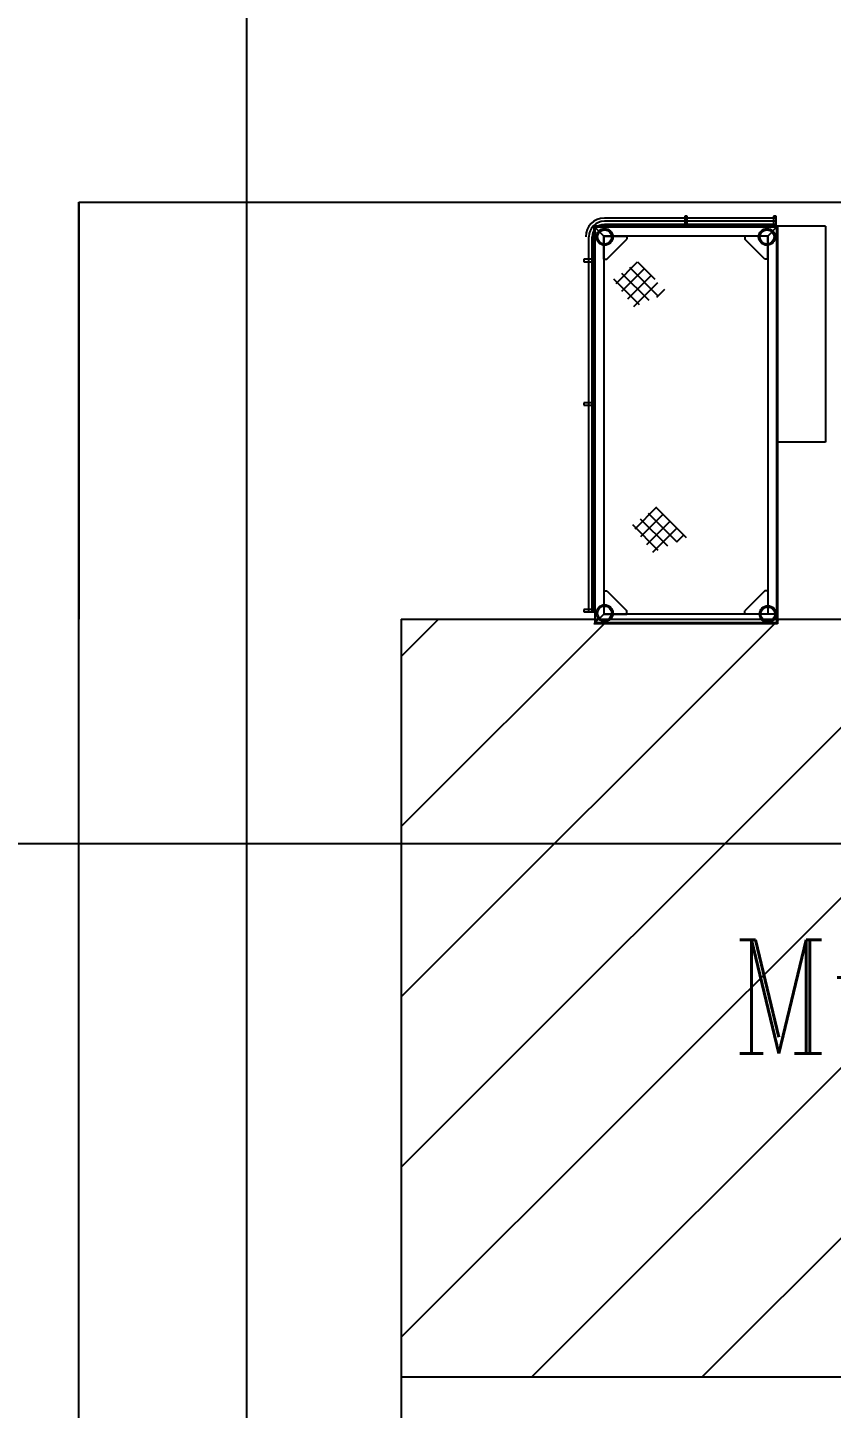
# Model space of a CAD drawing. Header units: millimetres. Extents: x -4 to 3776, y -4 to 4079.
# Drawn here: x 429.4 to 450.59, y 365.28 to 401.7 of the extents above; entities that cross this region are included whole.
import ezdxf
from ezdxf import colors
from ezdxf.entities.mleader import LeaderData, LeaderLine
from ezdxf.math import Vec2, Vec3

# ---------------------------------------------------------------- set-up
doc = ezdxf.new("R2010")
doc.units = ezdxf.units.MM
doc.layers.add('BK_kedu', color=255, linetype='Continuous')
doc.layers.add('Sheet$GRID', color=254, linetype='Continuous', true_color=0xbebebe)
doc.styles.add('ROMANC', font='ROMANC.shx', dxfattribs={"width": 0.8, "bigfont": 'HZDX.shx'})
doc.styles.get("Standard").update_dxf_attribs({"font": 'arial.ttf'})

# ---------------------------------------------------------------- blocks, each defined once
blk = doc.blocks.new('A$C5F117632')
for p, q in [((0, 150), (20, 150)), ((0, 150), (0, 0)), ((20, 150), (150, 20)), ((150, 0), (150, 20)), ((0, 0), (150, 0))]:
    blk.add_line(p, q)
blk = doc.blocks.new('A$C5DB04E30')
at = {"color": 3}
for p, q in [((0, 65), (0, 0)), ((16, 65), (0, 65)), ((16, 0), (16, 65)), ((0, 0), (16, 0))]:
    blk.add_line(p, q, dxfattribs=at)
blk = doc.blocks.new('jiushengting-jiaban')
h = blk.add_hatch()
h.set_pattern_fill('ANSI37', color=256, scale=2.034558, style=0)
h.set_pattern_definition([(315, (2817.63549, 5034.99086), (-0.179831253, -0.179831253), []), (225, (2817.63549, 5034.99086), (-0.179831253, 0.179831253), [])])
h.paths.add_polyline_path([(4920.726, 3400.11), (4920.074, 3399.632), (4920.625, 3398.908), (4921.509, 3399.299)])
h = blk.add_hatch()
h.set_pattern_fill('ANSI37', color=256, scale=2.034558, style=0)
h.set_pattern_definition([(315, (2818.13034, 5041.45658), (-0.179831253, -0.179831253), []), (225, (2818.13034, 5041.45658), (-0.179831253, 0.179831253), [])])
h.paths.add_polyline_path([(4921.221, 3393.644), (4920.569, 3393.166), (4921.12, 3392.442), (4922.004, 3392.833)])
at = {"color": 3}
for p, q in [((4924.409, 3401.042), (4919.566, 3401.042)), ((4919.566, 3401.042), (4919.566, 3392.008)), ((4924.368, 3401.26), (4919.841, 3401.26)), ((4924.368, 3401.088), (4919.841, 3401.088)), ((4925.67, 3401.042), (4924.409, 3401.042)), ((4924.409, 3401.042), (4924.409, 3390.556)), ((4925.67, 3401.042), (4925.67, 3395.345)), ((4919.52, 3390.869), (4919.52, 3400.767)), ((4924.152, 3400.785), (4919.81, 3400.785)), ((4919.823, 3400.785), (4919.823, 3390.812)), ((4924.152, 3400.785), (4924.152, 3390.812)), ((4925.67, 3395.345), (4924.409, 3395.345)), ((4919.566, 3394.625), (4919.566, 3390.869)), ((4924.409, 3390.556), (4919.566, 3390.556)), ((4924.409, 3390.556), (4920.421, 3390.556))]:
    blk.add_line(p, q, dxfattribs=at)
for p, q in [((4919.823, 3400.785), (4919.566, 3401.042)), ((4924.384, 3401.017), (4919.591, 3401.017)), ((4919.591, 3401.017), (4919.591, 3392.033)), ((4924.152, 3400.785), (4924.409, 3401.042)), ((4924.384, 3401.017), (4924.384, 3390.58)), ((4919.591, 3394.625), (4919.591, 3390.58)), ((4919.823, 3390.812), (4919.566, 3390.556)), ((4924.409, 3390.812), (4919.823, 3390.812)), ((4924.409, 3390.58), (4919.591, 3390.58))]:
    blk.add_line(p, q)
at = {"color": 7}
for p, q in [((4924.368, 3401.174), (4919.841, 3401.174)), ((4919.434, 3390.869), (4919.434, 3400.767))]:
    blk.add_line(p, q, dxfattribs=at)
for centre, radius in [((4919.847, 3400.761), 0.22), ((4924.128, 3400.761), 0.22), ((4919.847, 3400.761), 0.187), ((4924.128, 3400.761), 0.187), ((4919.847, 3390.836), 0.22), ((4919.847, 3390.836), 0.187), ((4924.152, 3390.812), 0.22), ((4924.152, 3390.812), 0.187)]:
    blk.add_circle(centre, radius, dxfattribs=at)
at = {"color": 3}
for radius in [0.493, 0.321]:
    blk.add_arc((4919.841, 3400.767), radius, 90.0005, 180.0005, dxfattribs=at)
at = {"color": 7}
blk.add_arc((4919.841, 3400.767), 0.407, 90.0005, 180.0005, dxfattribs=at)
at = {"color": 3}
for name, p, xscale, yscale, zscale, rotation in [('A$C5DB04E30', (4921.963, 3401.042), 0.004069116755912711, 0.004069116755912711, 0.004069116755912711, 0.0005449800400663401), ('A$C5DB04E30', (4924.303, 3401.042), 0.004069116755912711, 0.004069116755912711, 0.004069116755912711, 0.0005449800400663401), ('A$C5F117632', (4924.152, 3400.785), 0.004069116755912711, 0.004069116755912711, 0.004069116755912711, 180.00054498004), ('A$C5DB04E30', (4919.566, 3400.106), 0.004069116755912711, 0.004069116755912711, 0.004069116755912711, 90.00054498004005), ('A$C5DB04E30', (4919.566, 3396.321), 0.004069116755912711, 0.004069116755912711, 0.004069116755912711, 90.00054498004005), ('A$C5F117632', (4924.152, 3390.812), -0.004069116755912711, 0.00406911675591271, 0.00406911675591271, 0.0005449800400558759), ('A$C5DB04E30', (4919.566, 3390.869), 0.004069116755912711, 0.004069116755912711, 0.004069116755912711, 90.00054498004005)]:
    blk.add_blockref(name, p, dxfattribs=dict(at, xscale=xscale, yscale=yscale, zscale=zscale, rotation=rotation))
for p, xscale, yscale, zscale, rotation in [((4919.823, 3400.785), -0.004069116755912711, 0.00406911675591271, 0.00406911675591271, 180.00054498004), ((4919.823, 3390.812), 0.004069116755912711, 0.004069116755912711, 0.004069116755912711, 0.0005449800400663401)]:
    blk.add_blockref('A$C5F117632', p, dxfattribs=dict(xscale=xscale, yscale=yscale, zscale=zscale, rotation=rotation))

msp = doc.modelspace()

# ---------------------------------------------------------------- hatches: boundary and pattern name
at = {"lineweight": 25}
h = msp.add_hatch(dxfattribs=at)
h.set_pattern_fill('ANSI31', color=4)
h.set_pattern_definition([(45, (-3685.4343, -3223.2037), (-2.245064, 2.245064), [])])
h.paths.add_polyline_path([(483.618, 380.177), (483.618, 386.102), (439.25, 386.102), (439.25, 380.177)])
h.paths.add_polyline_path([(439.25, 380.177), (439.25, 366.102), (483.618, 366.102), (483.618, 380.177)])

# ---------------------------------------------------------------- linework, layer by layer
at = {"color": 4, "lineweight": 25}
for p, q in [((430.75, 397.102), (519.75, 397.102)), ((430.75, 292.102), (430.75, 397.102)), ((430.75, 397.102), (435.75, 397.102)), ((430.75, 397.102), (479.32, 397.102)), ((430.75, 397.102), (430.75, 386.102)), ((439.25, 386.102), (439.25, 303.102)), ((439.25, 386.102), (525, 386.102)), ((483.618, 366.102), (439.25, 366.102))]:
    msp.add_line(p, q, dxfattribs=at)
at = {"layer": 'Sheet$GRID'}
for points in [[(435.182, 0.013), (435.182, 608.276)], [(0.007, 380.177), (870.358, 380.177)]]:
    msp.add_lwpolyline(points, dxfattribs=at)

# ---------------------------------------------------------------- block references
at = {"color": 4, "lineweight": 25}
msp.add_blockref('jiushengting-jiaban', (-4475.235, -3004.579), dxfattribs=at)

# ---------------------------------------------------------------- texts
at = {"color": 4, "lineweight": 25, "insert": (447.97, 377.643), "char_height": 3, "attachment_point": 1, "style": 'ROMANC'}
msp.add_mtext('{\\Fromanc,hzdx|c134;Muster Area}', dxfattribs=at)

# ---------------------------------------------------------------- leaders
at = {"layer": 'BK_kedu'}
ml = msp.add_multileader_mtext('Standard', dxfattribs=at)
ml.set_content('', color=256)
ml.set_leader_properties()
ml.build(insert=Vec2(0, 0))
ml.multileader.update_dxf_attribs({"text_right_attachment_type": 6, "dogleg_length": 0.36, "arrow_head_size": 0.18})
ctx = ml.context
ctx.base_point, ctx.char_height, ctx.arrow_head_size, ctx.landing_gap_size, ctx.plane_origin = Vec3(3775.999, 4079.328), 0.18, 0.18, 0.09, Vec3(3774.639, 4079.328)
ctx.right_attachment = 6
notes = []
notes.append((ctx, [(0, (0, 0, 0), (0, 0), (1, 0), 1, [])]))
ctx.mtext.insert, ctx.mtext.flow_direction = Vec3(3776.089, 4079.418), 5
for ctx, leaders in notes:
    for number, flags, end, landing, length, lines in leaders:
        leader = LeaderData()
        leader.index, (leader.has_last_leader_line, leader.has_dogleg_vector, leader.attachment_direction) = number, flags
        leader.last_leader_point, leader.dogleg_vector, leader.dogleg_length = Vec3(end), Vec3(landing), length
        for number, points, colour, breaks in lines:
            line = LeaderLine()
            line.index, line.vertices, line.color, line.breaks = number, Vec3.list(points), colors.encode_raw_color(colour), breaks
            leader.lines.append(line)
        ctx.leaders.append(leader)

doc.saveas('drawing.dxf')
